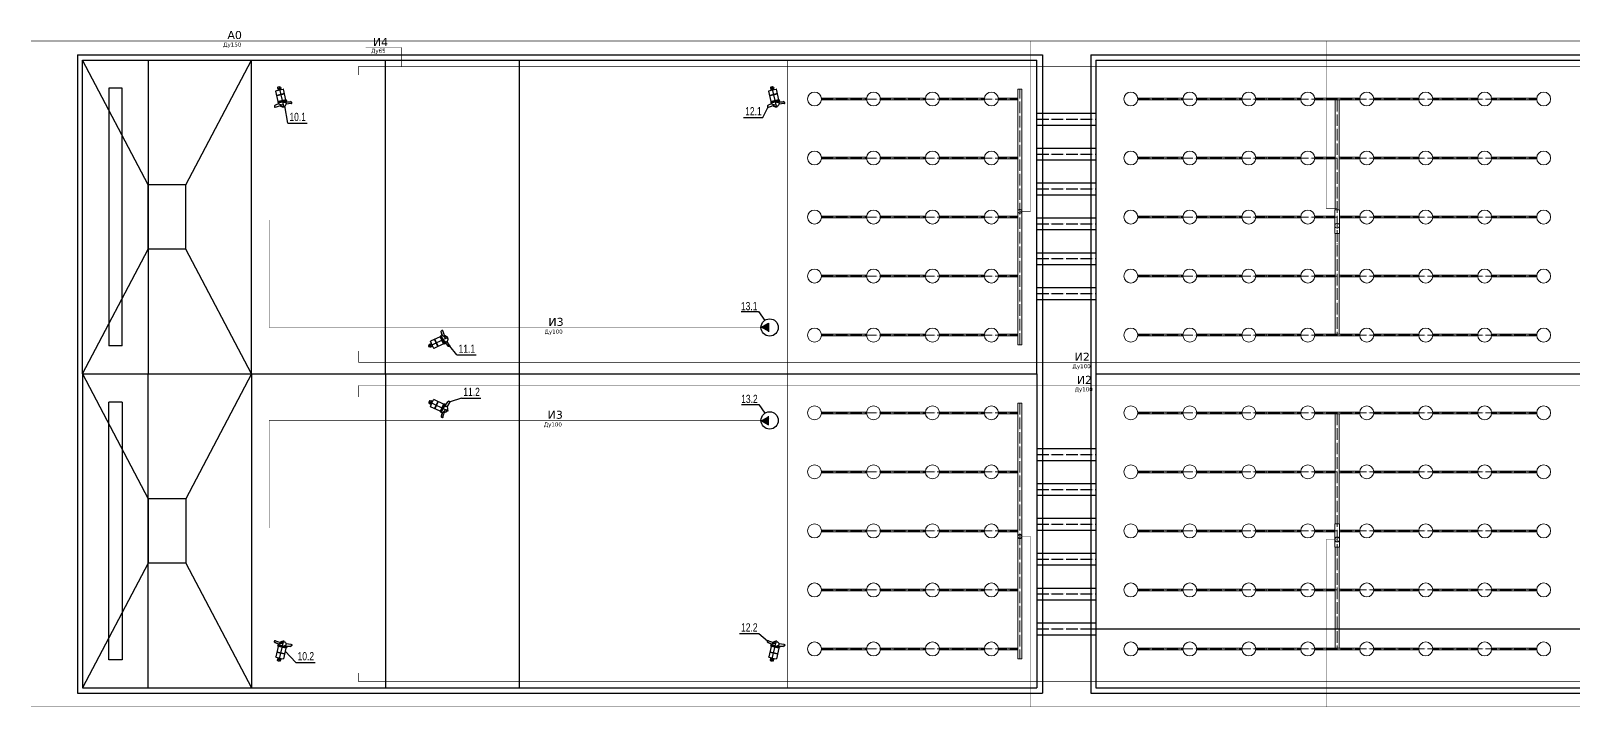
# Model space of a CAD drawing. Extents: x 151310 to 250336, y -70311 to -4848.
# Drawn here: x 151337 to 180101, y -18048 to -5443 of the extents above; entities that cross this region are included whole.
import ezdxf

# ---------------------------------------------------------------- set-up
doc = ezdxf.new("R2010")
doc.units = 0
doc.header["$LTSCALE"] = 300
doc.header["$MEASUREMENT"] = 0
doc.linetypes.add('ACAD_ISO04W100', pattern=[30, 24, -3, 0, -3])
for name, color, linetype in [('1', 7, 'CONTINUOUS'), ('Pipes', 1, 'CONTINUOUS'), ('Трубы', 1, 'CONTINUOUS')]:
    doc.layers.add(name, color=color, linetype=linetype)
for name, color, linetype, lineweight, true_color in [('А0', 7, 'CONTINUOUS', 40, 0x00befa), ('И1', 7, 'CONTINUOUS', 40, 0xfa8200), ('И2', 7, 'CONTINUOUS', 40, 0xc86400), ('И3', 7, 'CONTINUOUS', 40, 0xaa5000), ('И4', 7, 'CONTINUOUS', 40, 0x783c00)]:
    doc.layers.add(name, color=color, linetype=linetype, lineweight=lineweight, true_color=true_color)
doc.layers.add('воздух', color=140, linetype='CONTINUOUS', lineweight=15)
doc.styles.add('MONARCH', font='monarch', dxfattribs={"width": 0.77})

# ---------------------------------------------------------------- blocks, each defined once
blk = doc.blocks.new('_мешалка')
at = {"layer": '1', "color": 124}
for p, q in [((10, 107), (-200, -1028)), ((101, -19), (-101, 19)), ((-639, -804), (-637, -789)), ((-367, -735), (-569, -728)), ((-367, -745), (-568, -738)), ((-146, -736), (-382, -692)), ((-365, -674), (81, -756)), ((-351, -651), (-355, -653)), ((-351, -651), (79, -730)), ((77, -730), (-351, -651)), ((82, -700), (-345, -621)), ((-336, -623), (-232, -60)), ((133, -391), (-279, -315)), ((137, -371), (-276, -295)), ((-214, -49), (-25, -84)), ((-146, -736), (91, -780)), ((-142, -715), (81, -756)), ((-92, -34), (-99, -70)), ((-68, -763), (-72, -772)), ((-72, -772), (248, -889)), ((-68, -763), (252, -879)), ((-28, -83), (168, -119)), ((55, -61), (48, -97)), ((76, -699), (180, -136)), ((76, -729), (80, -733)), ((84, -703), (79, -730)), ((84, -703), (79, -730)), ((84, -703), (82, -700)), ((-609, -835), (-620, -842)), ((-594, -832), (-210, -867)), ((-280, -938), (-94, -972)), ((-210, -867), (-209, -859)), ((-173, -986), (-210, -979)), ((238, -986), (-1, -915)), ((252, -994), (260, -1005)), ((291, -976), (294, -961))]:
    blk.add_line(p, q, dxfattribs=at)
at = {"layer": '1', "color": 124, "linetype": 'Continuous'}
for p, q in [((-353, -648), (-348, -623)), ((-353, -648), (-348, -623)), ((-351, -651), (-353, -648)), ((-351, -651), (-353, -648)), ((-345, -621), (-348, -623)), ((-99, -70), (-99, -70))]:
    blk.add_line(p, q, dxfattribs=at)
at = {"layer": '1', "color": 124}
blk.add_lwpolyline([(-74, 64), (-92, -34, 0.414214), (-72, -63), (26, -81, 0.414214), (55, -61), (73, 37, 0.414214), (53, 66), (-45, 84, 0.414214)], format="xyb", close=True, dxfattribs=at)
for centre, radius, start, end in [((-600, -811), 40, 169.5398, 229.24865), ((-563, -803), 75, 94.5398, 169.5398), ((-562, -813), 75, 94.5398, 194.54066), ((-347, -688), 35.7, 103.15617, 187.82912), ((43, -718), 411, 176.76937, 183.69061), ((43, -718), 411, 173.7885, 176.76937), ((-108, -554), 322, 216.37399, 251.63975), ((-316, -652), 411, 337.2951, 342.31023), ((-316, -652), 411, 342.31023, 345.2911), ((60, -763), 35.5, 331.18759, 55.9107), ((-623, -838), 5, 229.24865, 300.36701), ((-596, -857), 25, 83.51362, 120.36701), ((-144, -774), 215, 201.96835, 252.22107), ((-166, -757), 229, 268.29395, 315.96858), ((232, -1010), 25, 38.71259, 75.56598), ((216, -956), 75, 324.53894, 64.5398), ((220, -947), 75, 349.5398, 64.5398), ((264, -1002), 5, 218.71259, 289.83095), ((252, -969), 40, 289.83095, 349.5398)]:
    blk.add_arc(centre, radius, start, end, dxfattribs=at)
at = {"layer": '1', "color": 124, "linetype": 'Continuous'}
for centre, start, end in [((-218, -63), 77.10173, 167.03972), ((165, -134), 352.03988, 79.5398)]:
    blk.add_arc(centre, 15, start, end, dxfattribs=at)
at = {"layer": '1', "color": 124}
blk.add_open_spline([(-72, -772), (-61, -782), (-38, -799), (-9, -815), (5, -845), (9, -874), (6, -899), (1, -911), (-1, -916)], degree=3, knots=[0, 0, 0, 0, 18.339493, 33.175611, 44.600606, 57.620778, 67.720748, 74.27857, 74.27857, 74.27857, 74.27857], dxfattribs=at)

msp = doc.modelspace()

# ---------------------------------------------------------------- hatches: boundary and pattern name
at = {"layer": '1', "ltscale": 0.3}
h = msp.add_hatch(color=124, dxfattribs=at)
h.dxf.hatch_style = 1
h.paths.add_polyline_path([(164954.4, -10972.5), (165093.7, -10893.3), (165093.7, -11050.5)])
h = msp.add_hatch(color=124, dxfattribs=at)
h.dxf.hatch_style = 1
h.paths.add_polyline_path([(164954.4, -12703.8), (165093.7, -12783), (165093.7, -12625.8)])

# ---------------------------------------------------------------- linework, layer by layer
at = {"layer": '1', "ltscale": 0.4}
for p, q in [((152204.3, -5888.2), (152204.3, -17788.2)), ((152204.3, -5888.2), (170204.3, -5888.2)), ((152301.5, -5988.2), (170101.5, -5988.2)), ((152301.5, -11838.2), (152301.5, -5988.2)), ((153526.5, -8313.2), (152301.5, -5988.2)), ((154226.5, -8313.2), (155451.5, -5988.2)), ((155451.5, -11838.2), (155451.5, -5988.2)), ((170101.5, -11838.2), (170101.5, -5988.2)), ((170204.3, -5888.2), (170204.3, -17788.2)), ((171104.3, -5888.2), (171104.3, -17788.2)), ((171104.3, -5888.2), (189104.3, -5888.2)), ((171201.5, -5988.2), (171201.5, -11838.2)), ((171201.5, -5988.2), (189001.5, -5988.2)), ((154226.5, -8313.2), (153526.5, -8313.2)), ((153526.5, -9513.2), (153526.5, -8313.2)), ((154226.5, -9513.2), (154226.5, -8313.2)), ((152301.5, -11838.2), (153526.5, -9513.2)), ((154226.5, -9513.2), (153526.5, -9513.2)), ((155451.5, -11838.2), (154226.5, -9513.2)), ((152301.5, -11838.2), (170101.5, -11838.2)), ((152301.5, -11838.2), (152301.5, -17688.2)), ((152301.5, -11838.2), (153526.5, -14163.2)), ((155451.5, -11838.2), (154226.5, -14163.2)), ((155451.5, -11838.2), (155451.5, -17688.2)), ((170101.5, -11838.2), (170101.5, -17688.2)), ((171201.5, -11838.2), (171201.5, -17688.2)), ((171201.5, -11838.2), (189001.5, -11838.2)), ((154226.5, -14163.2), (153526.5, -14163.2)), ((153526.5, -14163.2), (153526.5, -15363.2)), ((154226.5, -14163.2), (154226.5, -15363.2)), ((153526.5, -15363.2), (152301.5, -17688.2)), ((154226.5, -15363.2), (153526.5, -15363.2)), ((154226.5, -15363.2), (155451.5, -17688.2)), ((171104.3, -16588.2), (189104.3, -16588.2)), ((152204.3, -17788.2), (170204.3, -17788.2)), ((152301.5, -17688.2), (170101.5, -17688.2)), ((171104.3, -17788.2), (189104.3, -17788.2)), ((171201.5, -17688.2), (189001.5, -17688.2))]:
    msp.add_line(p, q, dxfattribs=at)
at = {"layer": '1', "color": 3, "ltscale": 0.4}
for p, q in [((153526.5, -5988.2), (153526.5, -11838.2)), ((157951.5, -11838.2), (157951.5, -5988.2)), ((153039, -6511.4), (152789, -6511.4)), ((152789, -6511.4), (152789, -11314.9)), ((153039, -11314.9), (153039, -6511.4)), ((153039, -11314.9), (152789, -11314.9)), ((153526.5, -17688.2), (153526.5, -11838.2)), ((157951.5, -11838.2), (157951.5, -17688.2)), ((152789, -17164.9), (152789, -12361.4)), ((153039, -12361.4), (152789, -12361.4)), ((153039, -12361.4), (153039, -17164.9)), ((153039, -17164.9), (152789, -17164.9))]:
    msp.add_line(p, q, dxfattribs=at)
at = {"layer": '1', "color": 6, "ltscale": 0.4}
for p, q in [((160451.5, -11838.2), (160451.5, -5988.2)), ((160451.5, -17688.2), (160451.5, -11838.2))]:
    msp.add_line(p, q, dxfattribs=at)
at = {"layer": '1', "color": 1, "ltscale": 0.4}
for p, q in [((156127.9, -7161.6), (156072.1, -6839.9)), ((164989.1, -7056.4), (165081.4, -6871.2)), ((164583.7, -10675.8), (164910.2, -10675.8)), ((164910.2, -10675.8), (165023.7, -10839.3)), ((159283.2, -11481.5), (159153.3, -11319.7)), ((159371.4, -12287.4), (159154.6, -12358.9)), ((164588.3, -12405.5), (164914.8, -12405.5)), ((164914.8, -12405.5), (165028.3, -12569)), ((164911.7, -16677), (165074.1, -16814.4)), ((156280.2, -17212.7), (156081.1, -17007.4))]:
    msp.add_line(p, q, dxfattribs=at)
at = {"layer": '1', "color": 1, "ltscale": 0.166667}
for p, q in [((156127.9, -7161.6), (156488.4, -7161.6)), ((164628.6, -7056.4), (164989.1, -7056.4)), ((159283.2, -11481.5), (159643.7, -11481.5)), ((159371.4, -12287.4), (159731.9, -12287.4)), ((164551.2, -16677), (164911.7, -16677)), ((156280.2, -17212.7), (156640.7, -17212.7))]:
    msp.add_line(p, q, dxfattribs=at)
at = {"layer": '1', "color": 124}
for p, q in [((164954.4, -10972.5), (165093.7, -10893.3)), ((165008.2, -10972.2), (165101.1, -11024.2)), ((165008.2, -12704.1), (165101.1, -12652.1)), ((164954.4, -12703.8), (165093.7, -12783))]:
    msp.add_line(p, q, dxfattribs=at)
at = {"layer": '1', "color": 124, "ltscale": 0.3}
for p, q in [((165093.7, -10893.3), (165093.7, -11050.5)), ((165093.7, -12783), (165093.7, -12625.8))]:
    msp.add_line(p, q, dxfattribs=at)
at = {"layer": '1', "ltscale": 0.4, "const_width": 10}
for points in [[(165451.5, -11838.2), (165451.5, -5988.2)], [(165451.5, -11838.2), (165451.5, -17688.2)]]:
    msp.add_lwpolyline(points, dxfattribs=at)
at = {"layer": '1', "color": 124}
for centre in [(165115.7, -10971.7), (165115.7, -12704.6)]:
    msp.add_circle(centre, 161.3, dxfattribs=at)
at = {"layer": 'Pipes', "ltscale": 0.4}
for p, q in [((170104.3, -6978.2), (171204.3, -6978.2)), ((170104.3, -7198.2), (171204.3, -7198.2)), ((170104.3, -7628.2), (171204.3, -7628.2)), ((170104.3, -7848.2), (171204.3, -7848.2)), ((170104.3, -8278.2), (171204.3, -8278.2)), ((170104.3, -8498.2), (171204.3, -8498.2)), ((170104.3, -8928.2), (171204.3, -8928.2)), ((170104.3, -9148.2), (171204.3, -9148.2)), ((170104.3, -9578.2), (171204.3, -9578.2)), ((170104.3, -9798.2), (171204.3, -9798.2)), ((170104.3, -10228.2), (171204.3, -10228.2)), ((170104.3, -10448.2), (171204.3, -10448.2)), ((170104.3, -13228.2), (171204.3, -13228.2)), ((170104.3, -13448.2), (171204.3, -13448.2)), ((170104.3, -13878.2), (171204.3, -13878.2)), ((170104.3, -14098.2), (171204.3, -14098.2)), ((170104.3, -14528.2), (171204.3, -14528.2)), ((170104.3, -14748.2), (171204.3, -14748.2)), ((170104.3, -15178.2), (171204.3, -15178.2)), ((170104.3, -15398.2), (171204.3, -15398.2)), ((170104.3, -15828.2), (171204.3, -15828.2)), ((170104.3, -16048.2), (171204.3, -16048.2)), ((170104.3, -16478.2), (171204.3, -16478.2)), ((170104.3, -16698.2), (171204.3, -16698.2))]:
    msp.add_line(p, q, dxfattribs=at)
at = {"layer": 'А0', "ltscale": 0.4, "const_width": 10}
for points in [[(201495.3, -5633.7), (151341.8, -5633.7)], [(169782.5, -8808.6), (169980.1, -8808.6), (169980.1, -5633.7)], [(175701.5, -8752.3), (175494.3, -8752.3), (175494.3, -5633.7)], [(169782.5, -14867.7), (169980.1, -14867.7), (169980.1, -18042.6)], [(175701.5, -14924), (175494.3, -14924), (175494.3, -18042.6)], [(201495.3, -18042.6), (151341.8, -18042.6)]]:
    msp.add_lwpolyline(points, dxfattribs=at)
at = {"layer": 'воздух', "ltscale": 0.4}
for p, q in [((169744.5, -6530.3), (169744.5, -11296)), ((169744.5, -6530.3), (169820.5, -6530.3)), ((169820.5, -6530.3), (169820.5, -11296)), ((166080.5, -6697.2), (166922.5, -6697.2)), ((166080.5, -6729.2), (166922.5, -6729.2)), ((167180.5, -6697.2), (168022.5, -6697.2)), ((167180.5, -6729.2), (168022.5, -6729.2)), ((168280.5, -6697.2), (169122.5, -6697.2)), ((168280.5, -6729.2), (169122.5, -6729.2)), ((169380.5, -6697.2), (169744.5, -6697.2)), ((169380.5, -6729.2), (169744.5, -6729.2)), ((171980.5, -6697.2), (172822.5, -6697.2)), ((171980.5, -6729.2), (172822.5, -6729.2)), ((173080.5, -6697.2), (173922.5, -6697.2)), ((173080.5, -6729.2), (173922.5, -6729.2)), ((174180.5, -6697.2), (175022.5, -6697.2)), ((174180.5, -6729.2), (175022.5, -6729.2)), ((175280.5, -6697.2), (176122.5, -6697.2)), ((175280.5, -6729.2), (176122.5, -6729.2)), ((175663.5, -8778.9), (175663.5, -6729.2)), ((175739.5, -8778.9), (175739.5, -6729.2)), ((176380.5, -6697.2), (177222.5, -6697.2)), ((176380.5, -6729.2), (177222.5, -6729.2)), ((177480.5, -6697.2), (178322.5, -6697.2)), ((177480.5, -6729.2), (178322.5, -6729.2)), ((178580.5, -6697.2), (179422.5, -6697.2)), ((178580.5, -6729.2), (179422.5, -6729.2)), ((166080.5, -7797.2), (166922.5, -7797.2)), ((166080.5, -7829.2), (166922.5, -7829.2)), ((167180.5, -7797.2), (168022.5, -7797.2)), ((167180.5, -7829.2), (168022.5, -7829.2)), ((168280.5, -7797.2), (169122.5, -7797.2)), ((168280.5, -7829.2), (169122.5, -7829.2)), ((169380.5, -7797.2), (169744.5, -7797.2)), ((169380.5, -7829.2), (169744.5, -7829.2)), ((171980.5, -7797.2), (172822.5, -7797.2)), ((171980.5, -7829.2), (172822.5, -7829.2)), ((173080.5, -7797.2), (173922.5, -7797.2)), ((173080.5, -7829.2), (173922.5, -7829.2)), ((174180.5, -7797.2), (175022.5, -7797.2)), ((174180.5, -7829.2), (175022.5, -7829.2)), ((175280.5, -7797.2), (175663.5, -7797.2)), ((175280.5, -7829.2), (175663.5, -7829.2)), ((175739.5, -7797.2), (176122.5, -7797.2)), ((175739.5, -7829.2), (176122.5, -7829.2)), ((176380.5, -7797.2), (177222.5, -7797.2)), ((176380.5, -7829.2), (177222.5, -7829.2)), ((177480.5, -7797.2), (178322.5, -7797.2)), ((177480.5, -7829.2), (178322.5, -7829.2)), ((178580.5, -7797.2), (179422.5, -7797.2)), ((178580.5, -7829.2), (179422.5, -7829.2)), ((166080.5, -8897.2), (166922.5, -8897.2)), ((167180.5, -8897.2), (168022.5, -8897.2)), ((168280.5, -8897.2), (169122.5, -8897.2)), ((169380.5, -8897.2), (169744.5, -8897.2)), ((171980.5, -8897.2), (172822.5, -8897.2)), ((173080.5, -8897.2), (173922.5, -8897.2)), ((174180.5, -8897.2), (175022.5, -8897.2)), ((175280.5, -8897.2), (175656.5, -8897.2)), ((175656.5, -8778.9), (175656.5, -9217.9)), ((175656.5, -8778.9), (175746.5, -8778.9)), ((175746.5, -8778.9), (175746.5, -9217.9)), ((175746.5, -8897.2), (176122.5, -8897.2)), ((176380.5, -8897.2), (177222.5, -8897.2)), ((177480.5, -8897.2), (178322.5, -8897.2)), ((178580.5, -8897.2), (179422.5, -8897.2)), ((166080.5, -8929.2), (166922.5, -8929.2)), ((167180.5, -8929.2), (168022.5, -8929.2)), ((168280.5, -8929.2), (169122.5, -8929.2)), ((169380.5, -8929.2), (169744.5, -8929.2)), ((171980.5, -8929.2), (172822.5, -8929.2)), ((173080.5, -8929.2), (173922.5, -8929.2)), ((174180.5, -8929.2), (175022.5, -8929.2)), ((175280.5, -8929.2), (175656.5, -8929.2)), ((175746.5, -8929.2), (176122.5, -8929.2)), ((176380.5, -8929.2), (177222.5, -8929.2)), ((177480.5, -8929.2), (178322.5, -8929.2)), ((178580.5, -8929.2), (179422.5, -8929.2)), ((175656.5, -9217.9), (175746.5, -9217.9)), ((175663.5, -9217.9), (175663.5, -11097.2)), ((175739.5, -9217.9), (175739.5, -11097.2)), ((166080.5, -9997.2), (166922.5, -9997.2)), ((166080.5, -10029.2), (166922.5, -10029.2)), ((167180.5, -9997.2), (168022.5, -9997.2)), ((167180.5, -10029.2), (168022.5, -10029.2)), ((168280.5, -9997.2), (169122.5, -9997.2)), ((168280.5, -10029.2), (169122.5, -10029.2)), ((169380.5, -9997.2), (169744.5, -9997.2)), ((169380.5, -10029.2), (169744.5, -10029.2)), ((171980.5, -9997.2), (172822.5, -9997.2)), ((171980.5, -10029.2), (172822.5, -10029.2)), ((173080.5, -9997.2), (173922.5, -9997.2)), ((173080.5, -10029.2), (173922.5, -10029.2)), ((174180.5, -9997.2), (175022.5, -9997.2)), ((174180.5, -10029.2), (175022.5, -10029.2)), ((175280.5, -9997.2), (175663.5, -9997.2)), ((175280.5, -10029.2), (175663.5, -10029.2)), ((175739.5, -9997.2), (176122.5, -9997.2)), ((175739.5, -10029.2), (176122.5, -10029.2)), ((176380.5, -9997.2), (177222.5, -9997.2)), ((176380.5, -10029.2), (177222.5, -10029.2)), ((177480.5, -9997.2), (178322.5, -9997.2)), ((177480.5, -10029.2), (178322.5, -10029.2)), ((178580.5, -9997.2), (179422.5, -9997.2)), ((178580.5, -10029.2), (179422.5, -10029.2)), ((166080.5, -11097.2), (166922.5, -11097.2)), ((166080.5, -11129.2), (166922.5, -11129.2)), ((167180.5, -11097.2), (168022.5, -11097.2)), ((167180.5, -11129.2), (168022.5, -11129.2)), ((168280.5, -11097.2), (169122.5, -11097.2)), ((168280.5, -11129.2), (169122.5, -11129.2)), ((169380.5, -11097.2), (169744.5, -11097.2)), ((169380.5, -11129.2), (169744.5, -11129.2)), ((171980.5, -11097.2), (172822.5, -11097.2)), ((171980.5, -11129.2), (172822.5, -11129.2)), ((173080.5, -11097.2), (173922.5, -11097.2)), ((173080.5, -11129.2), (173922.5, -11129.2)), ((174180.5, -11097.2), (175022.5, -11097.2)), ((174180.5, -11129.2), (175022.5, -11129.2)), ((175280.5, -11097.2), (176122.5, -11097.2)), ((175280.5, -11129.2), (176122.5, -11129.2)), ((176380.5, -11097.2), (177222.5, -11097.2)), ((176380.5, -11129.2), (177222.5, -11129.2)), ((177480.5, -11097.2), (178322.5, -11097.2)), ((177480.5, -11129.2), (178322.5, -11129.2)), ((178580.5, -11097.2), (179422.5, -11097.2)), ((178580.5, -11129.2), (179422.5, -11129.2)), ((169744.5, -11296), (169820.5, -11296)), ((166080.5, -12547.2), (166922.5, -12547.2)), ((166080.5, -12579.2), (166922.5, -12579.2)), ((167180.5, -12547.2), (168022.5, -12547.2)), ((167180.5, -12579.2), (168022.5, -12579.2)), ((168280.5, -12547.2), (169122.5, -12547.2)), ((168280.5, -12579.2), (169122.5, -12579.2)), ((169380.5, -12547.2), (169744.5, -12547.2)), ((169380.5, -12579.2), (169744.5, -12579.2)), ((169744.5, -17146), (169744.5, -12380.3)), ((169744.5, -12380.3), (169820.5, -12380.3)), ((169820.5, -17146), (169820.5, -12380.3)), ((171980.5, -12547.2), (172822.5, -12547.2)), ((171980.5, -12579.2), (172822.5, -12579.2)), ((173080.5, -12547.2), (173922.5, -12547.2)), ((173080.5, -12579.2), (173922.5, -12579.2)), ((174180.5, -12547.2), (175022.5, -12547.2)), ((174180.5, -12579.2), (175022.5, -12579.2)), ((175280.5, -12547.2), (176122.5, -12547.2)), ((175280.5, -12579.2), (176122.5, -12579.2)), ((175663.5, -14628.9), (175663.5, -12579.2)), ((175739.5, -14628.9), (175739.5, -12579.2)), ((176380.5, -12547.2), (177222.5, -12547.2)), ((176380.5, -12579.2), (177222.5, -12579.2)), ((177480.5, -12547.2), (178322.5, -12547.2)), ((177480.5, -12579.2), (178322.5, -12579.2)), ((178580.5, -12547.2), (179422.5, -12547.2)), ((178580.5, -12579.2), (179422.5, -12579.2)), ((166080.5, -13647.2), (166922.5, -13647.2)), ((166080.5, -13679.2), (166922.5, -13679.2)), ((167180.5, -13647.2), (168022.5, -13647.2)), ((167180.5, -13679.2), (168022.5, -13679.2)), ((168280.5, -13647.2), (169122.5, -13647.2)), ((168280.5, -13679.2), (169122.5, -13679.2)), ((169380.5, -13647.2), (169744.5, -13647.2)), ((169380.5, -13679.2), (169744.5, -13679.2)), ((171980.5, -13647.2), (172822.5, -13647.2)), ((171980.5, -13679.2), (172822.5, -13679.2)), ((173080.5, -13647.2), (173922.5, -13647.2)), ((173080.5, -13679.2), (173922.5, -13679.2)), ((174180.5, -13647.2), (175022.5, -13647.2)), ((174180.5, -13679.2), (175022.5, -13679.2)), ((175280.5, -13647.2), (175663.5, -13647.2)), ((175280.5, -13679.2), (175663.5, -13679.2)), ((175739.5, -13647.2), (176122.5, -13647.2)), ((175739.5, -13679.2), (176122.5, -13679.2)), ((176380.5, -13647.2), (177222.5, -13647.2)), ((176380.5, -13679.2), (177222.5, -13679.2)), ((177480.5, -13647.2), (178322.5, -13647.2)), ((177480.5, -13679.2), (178322.5, -13679.2)), ((178580.5, -13647.2), (179422.5, -13647.2)), ((178580.5, -13679.2), (179422.5, -13679.2)), ((175656.5, -14628.9), (175656.5, -15067.9)), ((175656.5, -14628.9), (175746.5, -14628.9)), ((175746.5, -14628.9), (175746.5, -15067.9)), ((166080.5, -14747.2), (166922.5, -14747.2)), ((166080.5, -14779.2), (166922.5, -14779.2)), ((167180.5, -14747.2), (168022.5, -14747.2)), ((167180.5, -14779.2), (168022.5, -14779.2)), ((168280.5, -14747.2), (169122.5, -14747.2)), ((168280.5, -14779.2), (169122.5, -14779.2)), ((169380.5, -14747.2), (169744.5, -14747.2)), ((169380.5, -14779.2), (169744.5, -14779.2)), ((171980.5, -14747.2), (172822.5, -14747.2)), ((171980.5, -14779.2), (172822.5, -14779.2)), ((173080.5, -14747.2), (173922.5, -14747.2)), ((173080.5, -14779.2), (173922.5, -14779.2)), ((174180.5, -14747.2), (175022.5, -14747.2)), ((174180.5, -14779.2), (175022.5, -14779.2)), ((175280.5, -14747.2), (175656.5, -14747.2)), ((175280.5, -14779.2), (175656.5, -14779.2)), ((175746.5, -14747.2), (176122.5, -14747.2)), ((175746.5, -14779.2), (176122.5, -14779.2)), ((176380.5, -14747.2), (177222.5, -14747.2)), ((176380.5, -14779.2), (177222.5, -14779.2)), ((177480.5, -14747.2), (178322.5, -14747.2)), ((177480.5, -14779.2), (178322.5, -14779.2)), ((178580.5, -14747.2), (179422.5, -14747.2)), ((178580.5, -14779.2), (179422.5, -14779.2)), ((175656.5, -15067.9), (175746.5, -15067.9)), ((175663.5, -15067.9), (175663.5, -16947.2)), ((175739.5, -15067.9), (175739.5, -16947.2)), ((166080.5, -15847.2), (166922.5, -15847.2)), ((166080.5, -15879.2), (166922.5, -15879.2)), ((167180.5, -15847.2), (168022.5, -15847.2)), ((167180.5, -15879.2), (168022.5, -15879.2)), ((168280.5, -15847.2), (169122.5, -15847.2)), ((168280.5, -15879.2), (169122.5, -15879.2)), ((169380.5, -15847.2), (169744.5, -15847.2)), ((169380.5, -15879.2), (169744.5, -15879.2)), ((171980.5, -15847.2), (172822.5, -15847.2)), ((171980.5, -15879.2), (172822.5, -15879.2)), ((173080.5, -15847.2), (173922.5, -15847.2)), ((173080.5, -15879.2), (173922.5, -15879.2)), ((174180.5, -15847.2), (175022.5, -15847.2)), ((174180.5, -15879.2), (175022.5, -15879.2)), ((175280.5, -15847.2), (175663.5, -15847.2)), ((175280.5, -15879.2), (175663.5, -15879.2)), ((175739.5, -15847.2), (176122.5, -15847.2)), ((175739.5, -15879.2), (176122.5, -15879.2)), ((176380.5, -15847.2), (177222.5, -15847.2)), ((176380.5, -15879.2), (177222.5, -15879.2)), ((177480.5, -15847.2), (178322.5, -15847.2)), ((177480.5, -15879.2), (178322.5, -15879.2)), ((178580.5, -15847.2), (179422.5, -15847.2)), ((178580.5, -15879.2), (179422.5, -15879.2)), ((166080.5, -16947.2), (166922.5, -16947.2)), ((167180.5, -16947.2), (168022.5, -16947.2)), ((168280.5, -16947.2), (169122.5, -16947.2)), ((169380.5, -16947.2), (169744.5, -16947.2)), ((171980.5, -16947.2), (172822.5, -16947.2)), ((173080.5, -16947.2), (173922.5, -16947.2)), ((174180.5, -16947.2), (175022.5, -16947.2)), ((175280.5, -16947.2), (176122.5, -16947.2)), ((176380.5, -16947.2), (177222.5, -16947.2)), ((177480.5, -16947.2), (178322.5, -16947.2)), ((178580.5, -16947.2), (179422.5, -16947.2)), ((166080.5, -16979.2), (166922.5, -16979.2)), ((167180.5, -16979.2), (168022.5, -16979.2)), ((168280.5, -16979.2), (169122.5, -16979.2)), ((169380.5, -16979.2), (169744.5, -16979.2)), ((169744.5, -17146), (169820.5, -17146)), ((171980.5, -16979.2), (172822.5, -16979.2)), ((173080.5, -16979.2), (173922.5, -16979.2)), ((174180.5, -16979.2), (175022.5, -16979.2)), ((175280.5, -16979.2), (176122.5, -16979.2)), ((176380.5, -16979.2), (177222.5, -16979.2)), ((177480.5, -16979.2), (178322.5, -16979.2)), ((178580.5, -16979.2), (179422.5, -16979.2))]:
    msp.add_line(p, q, dxfattribs=at)
at = {"layer": 'воздух', "linetype": 'ACAD_ISO04W100', "ltscale": 0.03}
for p, q in [((169782.5, -11296), (169782.5, -6530.3)), ((166081.5, -6713.2), (169744.5, -6713.2)), ((171981.5, -6713.2), (179421.5, -6713.2)), ((175701.5, -6729.2), (175701.5, -11097.2)), ((166081.5, -7813.2), (169744.5, -7813.2)), ((171981.5, -7813.2), (179421.5, -7813.2)), ((166081.5, -8913.2), (169744.5, -8913.2)), ((171981.5, -8913.2), (179421.5, -8913.2)), ((166081.5, -10013.2), (169744.5, -10013.2)), ((171981.5, -10013.2), (179421.5, -10013.2)), ((166081.5, -11113.2), (169744.5, -11113.2)), ((171981.5, -11113.2), (179421.5, -11113.2)), ((166081.5, -12563.2), (169744.5, -12563.2)), ((169782.5, -12380.3), (169782.5, -17146)), ((171981.5, -12563.2), (179421.5, -12563.2)), ((175701.5, -12579.2), (175701.5, -16947.2)), ((166081.5, -13663.2), (169744.5, -13663.2)), ((171981.5, -13663.2), (179421.5, -13663.2)), ((166081.5, -14763.2), (169744.5, -14763.2)), ((171981.5, -14763.2), (179421.5, -14763.2)), ((166081.5, -15863.2), (169744.5, -15863.2)), ((171981.5, -15863.2), (179421.5, -15863.2)), ((166081.5, -16963.2), (169744.5, -16963.2)), ((171981.5, -16963.2), (179421.5, -16963.2))]:
    msp.add_line(p, q, dxfattribs=at)
at = {"layer": 'воздух', "ltscale": 0.4}
for centre, radius in [((165951.5, -6713.2), 130), ((167051.5, -6713.2), 130), ((168151.5, -6713.2), 130), ((169251.5, -6713.2), 130), ((171851.5, -6713.2), 130), ((172951.5, -6713.2), 130), ((174051.5, -6713.2), 130), ((175151.5, -6713.2), 130), ((176251.5, -6713.2), 130), ((177351.5, -6713.2), 130), ((178451.5, -6713.2), 130), ((179551.5, -6713.2), 130), ((165951.5, -7813.2), 130), ((167051.5, -7813.2), 130), ((168151.5, -7813.2), 130), ((169251.5, -7813.2), 130), ((171851.5, -7813.2), 130), ((172951.5, -7813.2), 130), ((174051.5, -7813.2), 130), ((175151.5, -7813.2), 130), ((176251.5, -7813.2), 130), ((177351.5, -7813.2), 130), ((178451.5, -7813.2), 130), ((179551.5, -7813.2), 130), ((165951.5, -8913.2), 130), ((167051.5, -8913.2), 130), ((168151.5, -8913.2), 130), ((169251.5, -8913.2), 130), ((169782.5, -8808.6), 38), ((171851.5, -8913.2), 130), ((172951.5, -8913.2), 130), ((174051.5, -8913.2), 130), ((175151.5, -8913.2), 130), ((176251.5, -8913.2), 130), ((177351.5, -8913.2), 130), ((178451.5, -8913.2), 130), ((179551.5, -8913.2), 130), ((175701.5, -9074), 45), ((165951.5, -10013.2), 130), ((167051.5, -10013.2), 130), ((168151.5, -10013.2), 130), ((169251.5, -10013.2), 130), ((171851.5, -10013.2), 130), ((172951.5, -10013.2), 130), ((174051.5, -10013.2), 130), ((175151.5, -10013.2), 130), ((176251.5, -10013.2), 130), ((177351.5, -10013.2), 130), ((178451.5, -10013.2), 130), ((179551.5, -10013.2), 130), ((165951.5, -11113.2), 130), ((167051.5, -11113.2), 130), ((168151.5, -11113.2), 130), ((169251.5, -11113.2), 130), ((171851.5, -11113.2), 130), ((172951.5, -11113.2), 130), ((174051.5, -11113.2), 130), ((175151.5, -11113.2), 130), ((176251.5, -11113.2), 130), ((177351.5, -11113.2), 130), ((178451.5, -11113.2), 130), ((179551.5, -11113.2), 130), ((165951.5, -12563.2), 130), ((167051.5, -12563.2), 130), ((168151.5, -12563.2), 130), ((169251.5, -12563.2), 130), ((171851.5, -12563.2), 130), ((172951.5, -12563.2), 130), ((174051.5, -12563.2), 130), ((175151.5, -12563.2), 130), ((176251.5, -12563.2), 130), ((177351.5, -12563.2), 130), ((178451.5, -12563.2), 130), ((179551.5, -12563.2), 130), ((165951.5, -13663.2), 130), ((167051.5, -13663.2), 130), ((168151.5, -13663.2), 130), ((169251.5, -13663.2), 130), ((171851.5, -13663.2), 130), ((172951.5, -13663.2), 130), ((174051.5, -13663.2), 130), ((175151.5, -13663.2), 130), ((176251.5, -13663.2), 130), ((177351.5, -13663.2), 130), ((178451.5, -13663.2), 130), ((179551.5, -13663.2), 130), ((165951.5, -14763.2), 130), ((167051.5, -14763.2), 130), ((168151.5, -14763.2), 130), ((169251.5, -14763.2), 130), ((171851.5, -14763.2), 130), ((172951.5, -14763.2), 130), ((174051.5, -14763.2), 130), ((175151.5, -14763.2), 130), ((176251.5, -14763.2), 130), ((177351.5, -14763.2), 130), ((178451.5, -14763.2), 130), ((179551.5, -14763.2), 130), ((169782.5, -14867.7), 38), ((175701.5, -14924), 45), ((165951.5, -15863.2), 130), ((167051.5, -15863.2), 130), ((168151.5, -15863.2), 130), ((169251.5, -15863.2), 130), ((171851.5, -15863.2), 130), ((172951.5, -15863.2), 130), ((174051.5, -15863.2), 130), ((175151.5, -15863.2), 130), ((176251.5, -15863.2), 130), ((177351.5, -15863.2), 130), ((178451.5, -15863.2), 130), ((179551.5, -15863.2), 130), ((165951.5, -16963.2), 130), ((167051.5, -16963.2), 130), ((168151.5, -16963.2), 130), ((169251.5, -16963.2), 130), ((171851.5, -16963.2), 130), ((172951.5, -16963.2), 130), ((174051.5, -16963.2), 130), ((175151.5, -16963.2), 130), ((176251.5, -16963.2), 130), ((177351.5, -16963.2), 130), ((178451.5, -16963.2), 130), ((179551.5, -16963.2), 130)]:
    msp.add_circle(centre, radius, dxfattribs=at)
at = {"layer": 'И1', "ltscale": 0.4, "const_width": 10}
for points in [[(189692.3, -8915.5), (189692.3, -6109.7), (157445.4, -6109.7), (157445.4, -6265.4)], [(189692.3, -14760.9), (189692.3, -17566.6), (157445.4, -17566.6), (157445.4, -17410.9)]]:
    msp.add_lwpolyline(points, dxfattribs=at)
at = {"layer": 'И2', "ltscale": 0.4, "const_width": 10}
for points in [[(190284.7, -11622.6), (157449.7, -11622.6), (157449.7, -11410.5)], [(190284.7, -12053.7), (157449.7, -12053.7), (157449.7, -12265.8)]]:
    msp.add_lwpolyline(points, dxfattribs=at)
at = {"layer": 'И3', "ltscale": 0.4, "const_width": 10}
for points in [[(164954.4, -10972.5), (155782.5, -10972.5), (155782.5, -8965.8)], [(164954.4, -12703.8), (155782.5, -12703.8), (155782.5, -14710.5)]]:
    msp.add_lwpolyline(points, dxfattribs=at)
at = {"layer": 'И4', "ltscale": 0.4, "const_width": 10}
msp.add_lwpolyline([(158245.4, -6109.7), (158245.4, -5752.3), (157580.9, -5752.3)], dxfattribs=at)
at = {"layer": 'Трубы', "linetype": 'ACAD_ISO04W100', "ltscale": 0.03}
for p, q in [((170104.3, -7088.2), (171204.3, -7088.2)), ((170104.3, -7738.2), (171204.3, -7738.2)), ((170104.3, -8388.2), (171204.3, -8388.2)), ((170104.3, -9038.2), (171204.3, -9038.2)), ((170104.3, -9688.2), (171204.3, -9688.2)), ((170104.3, -10338.2), (171204.3, -10338.2)), ((170104.3, -13338.2), (171204.3, -13338.2)), ((170104.3, -13988.2), (171204.3, -13988.2)), ((170104.3, -14638.2), (171204.3, -14638.2)), ((170104.3, -15288.2), (171204.3, -15288.2)), ((170104.3, -15938.2), (171204.3, -15938.2)), ((170104.3, -16588.2), (171204.3, -16588.2))]:
    msp.add_line(p, q, dxfattribs=at)

# ---------------------------------------------------------------- block references
at = {"layer": '1', "color": 1, "linetype": 'Continuous', "yscale": 0.35, "zscale": 0.35}
for p, xscale, rotation in [((155971.2, -6513.8), 0.35, 23.96048864747039), ((165164.3, -6513.8), 0.35, 23.96048864747039), ((158791.6, -11311.8), -0.35, 104.6071532746419), ((158791.6, -12364.5), 0.35, 75.39284672535807), ((155971.2, -17162.5), -0.35, 156.0395113525296), ((165164.3, -17162.5), -0.35, 156.0395113525296)]:
    msp.add_blockref('_мешалка', p, dxfattribs=dict(at, xscale=xscale, rotation=rotation))

# ---------------------------------------------------------------- texts
at = {"layer": '1', "color": 1, "ltscale": 0.4, "char_height": 153.55, "attachment_point": 1, "style": 'MONARCH'}
for s, insert in [('12.1', (164659.8, -6864.8)), ('10.1', (156159.1, -6970)), ('13.1', (164580.4, -10496.9)), ('11.1', (159314.4, -11290)), ('11.2', (159402.6, -12095.9)), ('13.2', (164585, -12226.6)), ('12.2', (164582.4, -16485.5)), ('10.2', (156311.4, -17021.1))]:
    msp.add_mtext_dynamic_manual_height_columns(s, width=372.584, gutter_width=799.8, heights=[0], dxfattribs=dict(at, insert=insert))
at = {"layer": 'А0', "ltscale": 15, "insert": (155002.9, -5445.9), "char_height": 149.289, "width": 304.377, "attachment_point": 1}
msp.add_mtext('{\\fVerdana|b0|i0|c204|p34;А0}', dxfattribs=at)
at = {"layer": 'А0', "ltscale": 0.4, "insert": (155261.7, -5661.5), "char_height": 75, "width": 243.502, "attachment_point": 3}
msp.add_mtext('{\\fVerdana|b0|i0|c204|p34;Ду\\fVerdana|b0|i0|c0|p34;150}', dxfattribs=at)
at = {"layer": 'И2', "ltscale": 15, "width": 304.377, "attachment_point": 1}
for s, insert, char_height in [('{\\fVerdana|b0|i0|c204|p34;И2}', (170804.7, -11441.9), 149.289), ('{\\fVerdana|b0|i0|c204|p34;Ду100}', (170765.2, -11655.7), 75), ('{\\fVerdana|b0|i0|c204|p34;И2}', (170843.7, -11873.1), 149.289), ('{\\fVerdana|b0|i0|c204|p34;Ду100}', (170804.2, -12086.9), 75)]:
    msp.add_mtext(s, dxfattribs=dict(at, insert=insert, char_height=char_height))
at = {"layer": 'И3', "ltscale": 15, "width": 304.377, "attachment_point": 1}
for s, insert, char_height in [('{\\fVerdana|b0|i0|c204|p34;И3}', (160989.5, -10791.8), 149.289), ('{\\fVerdana|b0|i0|c204|p34;Ду100}', (160918.1, -11009.7), 75), ('{\\fVerdana|b0|i0|c204|p34;И3}', (160975.3, -12523.2), 149.289), ('{\\fVerdana|b0|i0|c204|p34;Ду100}', (160903.9, -12741.1), 75)]:
    msp.add_mtext(s, dxfattribs=dict(at, insert=insert, char_height=char_height))
at = {"layer": 'И4', "ltscale": 15}
for s, insert, char_height, width, attachment_point in [('{\\fVerdana|b0|i0|c204|p34;И4}', (157715, -5578.1), 149.289, 304.377, 1), ('{\\fVerdana|b0|i0|c204|p34;Ду65}', (157954.1, -5776.3), 75, 243.502, 3)]:
    msp.add_mtext(s, dxfattribs=dict(at, insert=insert, char_height=char_height, width=width, attachment_point=attachment_point))

doc.saveas('drawing.dxf')
